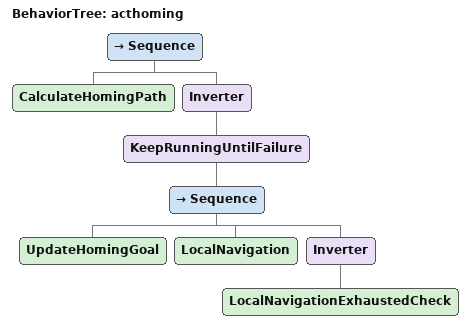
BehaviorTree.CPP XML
<?xml version="1.0" encoding="UTF-8"?>

<root BTCPP_format="4">
  <BehaviorTree ID="acthoming">
		<Sequence>
			<CalculateHomingPath/>
			<Inverter>
				<KeepRunningUntilFailure>
					<Sequence>
						<UpdateHomingGoal/>
						<LocalNavigation/>
						<Inverter>
							<LocalNavigationExhaustedCheck/>
						</Inverter>
					</Sequence>
				</KeepRunningUntilFailure>
			</Inverter>
		</Sequence>
  </BehaviorTree>

</root>
